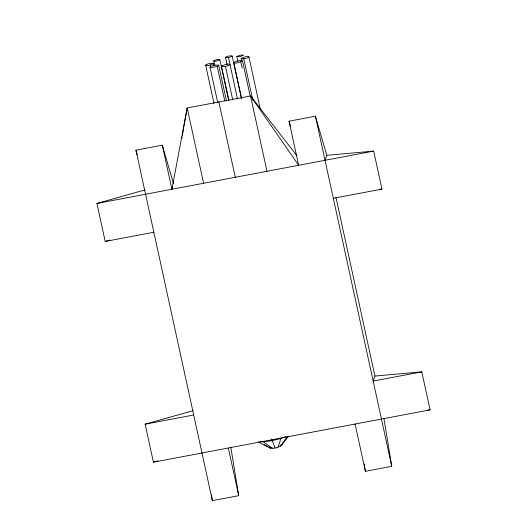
<?xml version="1.0" encoding="UTF-8"?>
<svg xmlns="http://www.w3.org/2000/svg" width="527" height="527" viewBox="0 0 527 527"><rect width="100%" height="100%" fill="white"/><g stroke="black" fill="none" stroke-linecap="round" stroke-linejoin="round"><path stroke-width="0.79" d="M181.775 138.489L182.059 136.882M182.349 135.274L183.627 128.048M183.91 126.447L187.177 107.976L250.556 95.986L296.912 155.742M230.767 447.067L238.724 495.663L212.374 500.65L135.94 150.162L162.296 145.175L171.907 189.259L187.177 107.976L203.6 183.264M258.25 441.85C264.475 444.926 270.832 450.644 278.104 447.146L280.911 438.484L285.779 436.567M171.907 189.259L172.665 187.118M218.692 65.203L217.196 66.428L211.011 67.601A4.493 0.949 -12.3 0 1 211.531 66.119L215.859 65.052L218.692 65.203L226.518 101.098M325.021 160.3L326.793 155.307L315.409 116.217L289.053 121.203L298.664 165.287L250.556 95.986L266.978 171.282M354.928 424.505L355.093 424.037L365.402 471.322L391.759 466.336L383.873 418.082M335.949 197.309L374.928 376.061L373.162 381.061L421.798 371.858L430.085 409.854L153.423 462.179L145.136 424.182L193.106 410.671M282.999 442.654L281.451 445.387L278.104 447.146M280.423 446.231L287.399 436.396M288.453 436.409L281.451 445.387L280.917 444.841M205.655 65.164A3.992 0.843 -12.3 0 1 209.878 63.497L213.079 63.326L213.435 63.695L209.219 65.361A3.992 0.843 -12.3 0 1 205.655 65.164L213.995 103.397M219.864 59.722L216.169 61.178L213.053 61.013L216.749 59.551L219.864 59.722L228.731 100.407M232.203 56.185L228.514 57.647L225.398 57.476A3.491 0.738 -12.3 0 1 229.087 56.02A3.491 0.738 -12.3 0 1 232.203 56.185L241.425 98.463M221.419 66.138L226.169 64.268L228.31 63.991L230.174 64.485A4.493 0.949 -12.3 0 1 225.424 66.356A4.493 0.949 -12.3 0 1 221.419 66.138L228.902 100.44M236.827 56.514L240.523 55.058L243.639 55.223L239.943 56.685L236.827 56.514L237.875 61.303M241.59 98.503L233.764 62.608L236.274 61.284L240.648 60.46L242.519 60.948L250.173 96.046M241.682 60.842L241.162 58.451L245.378 56.784A3.992 0.843 -12.3 0 1 248.942 56.975L260.312 109.122M242.519 60.948L237.769 62.825L235.628 63.095L233.764 62.608M153.838 232.242L105.202 241.438L96.915 203.442L144.958 189.911M105.202 241.438L109.926 240.108M153.423 462.179L158.14 460.855M280.911 438.484L271.958 440.697L263.401 441.797L260.47 441.633M96.915 203.442L373.656 151.104L381.943 189.101L333.308 198.297M145.136 424.182L193.692 414.999M326.793 155.307L373.656 151.104M379.519 189.318L381.943 189.101M374.928 376.061L421.798 371.858M427.661 410.072L430.085 409.854M264.238 444.492L267.703 446.428M263.401 441.797L272.268 448.253M269.047 447.206L270.318 448.148L269.244 446.955M241.162 58.451L242.822 58.886L244.719 58.642A3.992 0.843 -12.3 0 0 248.942 56.975M269.778 447.594L270.318 448.148M275.12 447.884L271.609 439.096M289.053 121.203L290.647 126.678M162.296 145.175L173.449 183.482M135.94 150.162L137.303 154.852M315.409 116.217L391.759 466.336M243.77 58.767L252.815 100.242M240.813 61.949L242.163 68.148M228.514 57.647L237.519 98.951M225.549 57.634L227.117 64.814M225.424 66.356L232.73 99.86M217.236 66.409L224.713 100.71M213.936 61.363L214.805 65.348M213.435 63.695L213.784 65.289M218.87 101.981L235.286 177.27M210.214 65.111L210.563 66.705M210.042 67.344L217.697 102.442M228.336 448.016L238.724 495.663M364.223 464.083L365.402 471.322M211.446 494.978L212.374 500.65M237.058 98.701A2.497 0.527 -12.3 0 1 237.875 98.747"/></g></svg>
